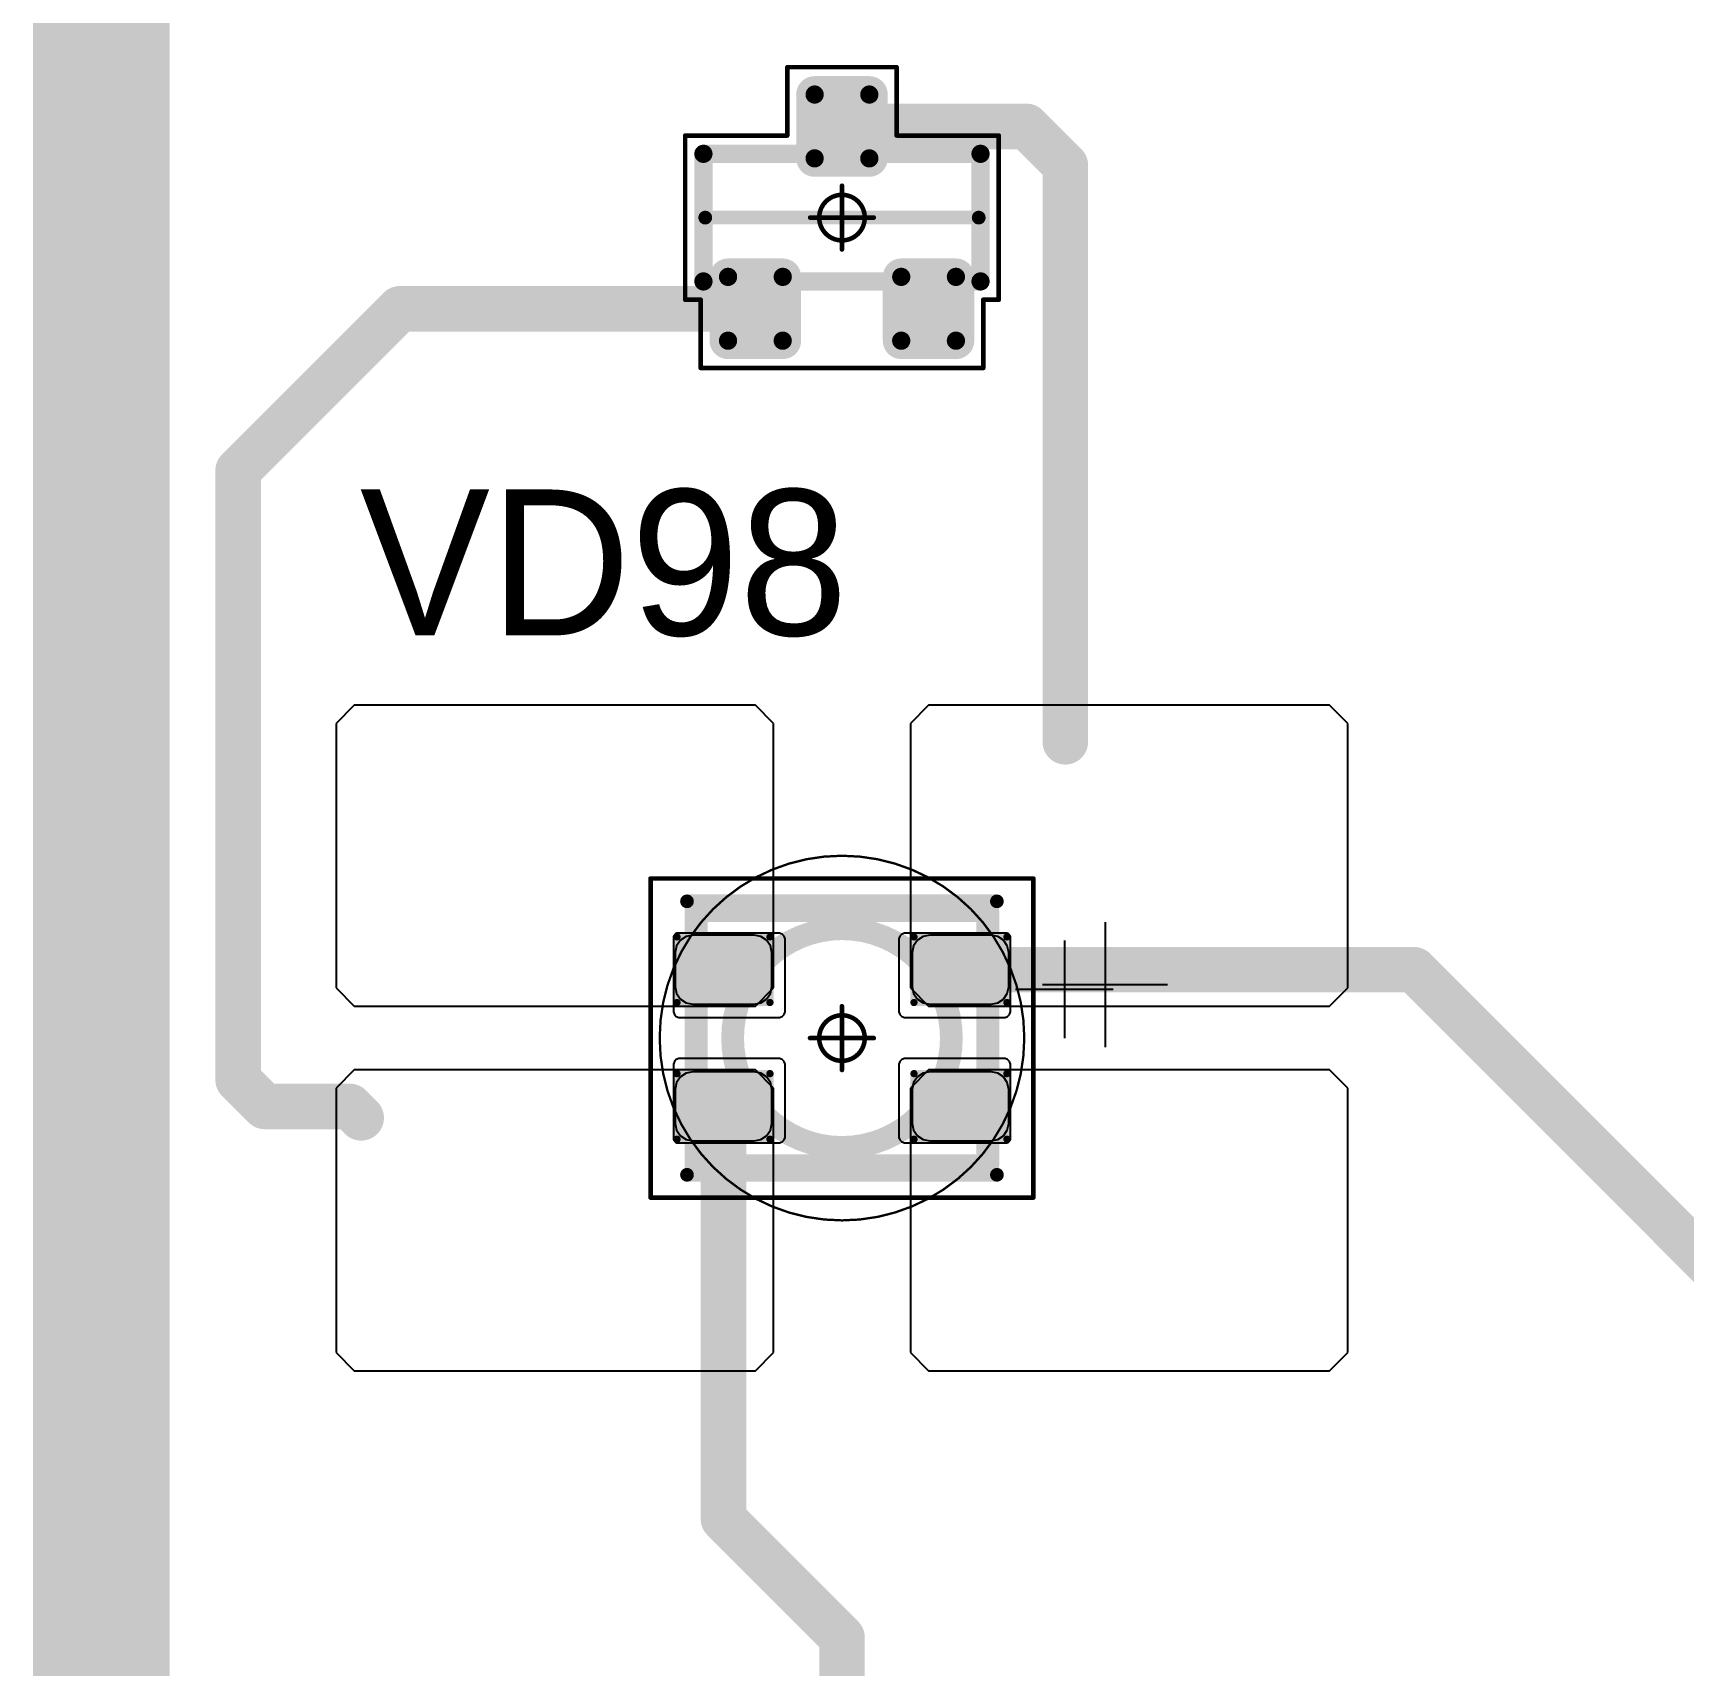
# Model space of a CAD drawing. Header units: millimetres. Extents: x 0 to 400, y 0 to 514.
# Drawn here: x 251.13 to 269.24, y 225.61 to 243.53 of the extents above; entities that cross this region are included whole.
import ezdxf

# ---------------------------------------------------------------- set-up
doc = ezdxf.new("R2010")
doc.units = ezdxf.units.MM
for name, color, linetype in [('Mechanical13', 56, 'Continuous'), ('Mechanical15', 56, 'Continuous'), ('Mechanical2', 216, 'Continuous'), ('TopLayer', 1, 'Continuous'), ('TopOverlay', 2, 'Continuous'), ('TopPaste', 8, 'Continuous'), ('TopSolder', 216, 'Continuous')]:
    doc.layers.add(name, color=color, linetype=linetype)

# ---------------------------------------------------------------- blocks, each defined once
blk = doc.blocks.new('SOT23_84')
at = {"layer": 'Mechanical13', "const_width": 0.2}
for points in [[(-0.7, 1.52), (0.7, 1.52)], [(-0.7, 1.52), (-0.7, -1.52)], [(0.7, 1.52), (0.7, -1.52)], [(-0.7, -1.52), (0.7, -1.52)]]:
    blk.add_lwpolyline(points, dxfattribs=at)
at = {"layer": 'Mechanical13', "const_width": 0.1}
for points in [[(-0.75, 1.52, 1), (-0.65, 1.52, 1)], [(-0.75, 1.52, 1), (-0.65, 1.52, 1)], [(0.65, 1.52, 1), (0.75, 1.52, 1)], [(0.65, 1.52, 1), (0.75, 1.52, 1)], [(-0.75, -1.52, 1), (-0.65, -1.52, 1)], [(-0.75, -1.52, 1), (-0.65, -1.52, 1)], [(0.65, -1.52, 1), (0.75, -1.52, 1)], [(0.65, -1.52, 1), (0.75, -1.52, 1)]]:
    blk.add_lwpolyline(points, format="xyb", close=True, dxfattribs=at)
at = {"layer": 'Mechanical15', "const_width": 0.05}
for points in [[(-0.9, 1.72), (-0.9, 1.55)], [(-0.9, 1.72), (0.9, 1.72)], [(0.9, 1.72), (0.9, 0.6)], [(-1.65, 1.55), (-1.65, -1.55)], [(-1.65, 1.55), (-0.9, 1.55)], [(0.9, 0.6), (1.65, 0.6)], [(1.65, 0.6), (1.65, -0.6)], [(0, 0.35), (0, -0.35)], [(-0.35, 0), (0.35, 0)], [(0.9, -0.6), (1.65, -0.6)], [(0.9, -0.6), (0.9, -1.72)], [(-1.65, -1.55), (-0.9, -1.55)], [(-0.9, -1.55), (-0.9, -1.72)], [(-0.9, -1.72), (0.9, -1.72)]]:
    blk.add_lwpolyline(points, dxfattribs=at)
at = {"layer": 'Mechanical15'}
for points, const_width in [([(-0.913, 1.72, 1), (-0.888, 1.72, 1)], 0.025), ([(-0.913, 1.72, 1), (-0.888, 1.72, 1)], 0.025), ([(0.888, 1.72, 1), (0.913, 1.72, 1)], 0.025), ([(0.888, 1.72, 1), (0.913, 1.72, 1)], 0.025), ([(-1.662, 1.55, 1), (-1.637, 1.55, 1)], 0.025), ([(-1.662, 1.55, 1), (-1.637, 1.55, 1)], 0.025), ([(-0.913, 1.55, 1), (-0.888, 1.55, 1)], 0.025), ([(-0.913, 1.55, 1), (-0.888, 1.55, 1)], 0.025), ([(0.888, 0.6, 1), (0.913, 0.6, 1)], 0.025), ([(0.888, 0.6, 1), (0.913, 0.6, 1)], 0.025), ([(1.637, 0.6, 1), (1.662, 0.6, 1)], 0.025), ([(1.637, 0.6, 1), (1.662, 0.6, 1)], 0.025), ([(-0.012, 0.35, 1), (0.012, 0.35, 1)], 0.025), ([(0.25, 0, 1), (-0.25, 0, 1)], 0.05), ([(-0.362, 0, 1), (-0.337, 0, 1)], 0.025), ([(-0.262, 0, 1), (-0.238, 0, 1)], 0.025), ([(0.238, 0, 1), (0.262, 0, 1)], 0.025), ([(0.337, 0, 1), (0.362, 0, 1)], 0.025), ([(-0.012, -0.35, 1), (0.012, -0.35, 1)], 0.025), ([(0.888, -0.6, 1), (0.913, -0.6, 1)], 0.025), ([(0.888, -0.6, 1), (0.913, -0.6, 1)], 0.025), ([(1.637, -0.6, 1), (1.662, -0.6, 1)], 0.025), ([(1.637, -0.6, 1), (1.662, -0.6, 1)], 0.025), ([(-1.662, -1.55, 1), (-1.637, -1.55, 1)], 0.025), ([(-1.662, -1.55, 1), (-1.637, -1.55, 1)], 0.025), ([(-0.913, -1.55, 1), (-0.888, -1.55, 1)], 0.025), ([(-0.913, -1.55, 1), (-0.888, -1.55, 1)], 0.025), ([(-0.913, -1.72, 1), (-0.888, -1.72, 1)], 0.025), ([(-0.913, -1.72, 1), (-0.888, -1.72, 1)], 0.025), ([(0.888, -1.72, 1), (0.913, -1.72, 1)], 0.025), ([(0.888, -1.72, 1), (0.913, -1.72, 1)], 0.025)]:
    blk.add_lwpolyline(points, format="xyb", close=True, dxfattribs=dict(at, const_width=const_width))
at = {"layer": 'TopLayer', "const_width": 0.1}
for points in [[(-1.4, 1.25, 1), (-1.3, 1.25, 1)], [(-0.7, 1.25, 1), (-0.6, 1.25, 1)], [(-1.4, 0.65, 1), (-1.3, 0.65, 1)], [(-0.7, 0.65, 1), (-0.6, 0.65, 1)], [(0.6, 0.3, 1), (0.7, 0.3, 1)], [(1.3, 0.3, 1), (1.4, 0.3, 1)], [(0.6, -0.3, 1), (0.7, -0.3, 1)], [(1.3, -0.3, 1), (1.4, -0.3, 1)], [(-1.4, -0.65, 1), (-1.3, -0.65, 1)], [(-0.7, -0.65, 1), (-0.6, -0.65, 1)], [(-1.4, -1.25, 1), (-1.3, -1.25, 1)], [(-0.7, -1.25, 1), (-0.6, -1.25, 1)]]:
    blk.add_lwpolyline(points, format="xyb", close=True, dxfattribs=at)
at = {"layer": 'TopLayer'}
for points in [[(-1.35, 1.35), (-1.35, 0.55), (-0.65, 1.35), (-0.65, 0.55)], [(-1.45, 1.25), (-1.45, 0.65), (-0.55, 1.25), (-0.55, 0.65)], [(0.65, 0.4), (0.65, -0.4), (1.35, 0.4), (1.35, -0.4)], [(0.55, 0.3), (0.55, -0.3), (1.45, 0.3), (1.45, -0.3)], [(-1.45, -0.65), (-1.45, -1.25), (-0.55, -0.65), (-0.55, -1.25)], [(-1.35, -0.55), (-1.35, -1.35), (-0.65, -0.55), (-0.65, -1.35)]]:
    blk.add_solid(points, dxfattribs=at)
at = {"layer": 'TopOverlay', "const_width": 0.15}
blk.add_lwpolyline([(0, 1.5), (0, -1.5)], dxfattribs=at)
at = {"layer": 'TopOverlay', "const_width": 0.075}
for points in [[(-0.038, 1.5, 1), (0.038, 1.5, 1)], [(-0.038, -1.5, 1), (0.038, -1.5, 1)]]:
    blk.add_lwpolyline(points, format="xyb", close=True, dxfattribs=at)
at = {"layer": 'TopPaste', "const_width": 0.075}
for points in [[(-1.387, 1.25, 1), (-1.313, 1.25, 1)], [(-0.687, 1.25, 1), (-0.613, 1.25, 1)], [(-1.387, 0.65, 1), (-1.313, 0.65, 1)], [(-0.687, 0.65, 1), (-0.613, 0.65, 1)], [(0.613, 0.3, 1), (0.687, 0.3, 1)], [(1.313, 0.3, 1), (1.387, 0.3, 1)], [(0.613, -0.3, 1), (0.687, -0.3, 1)], [(1.313, -0.3, 1), (1.387, -0.3, 1)], [(-1.387, -0.65, 1), (-1.313, -0.65, 1)], [(-0.687, -0.65, 1), (-0.613, -0.65, 1)], [(-1.387, -1.25, 1), (-1.313, -1.25, 1)], [(-0.687, -1.25, 1), (-0.613, -1.25, 1)]]:
    blk.add_lwpolyline(points, format="xyb", close=True, dxfattribs=at)
at = {"layer": 'TopPaste'}
for points in [[(-1.35, 1.325), (-1.35, 0.575), (-0.65, 1.325), (-0.65, 0.575)], [(-1.425, 1.25), (-1.425, 0.65), (-0.575, 1.25), (-0.575, 0.65)], [(0.65, 0.375), (0.65, -0.375), (1.35, 0.375), (1.35, -0.375)], [(0.575, 0.3), (0.575, -0.3), (1.425, 0.3), (1.425, -0.3)], [(-1.425, -0.65), (-1.425, -1.25), (-0.575, -0.65), (-0.575, -1.25)], [(-1.35, -0.575), (-1.35, -1.325), (-0.65, -0.575), (-0.65, -1.325)]]:
    blk.add_solid(points, dxfattribs=at)
at = {"layer": 'TopSolder', "const_width": 0.202}
for points in [[(-1.451, 1.25, 1), (-1.249, 1.25, 1)], [(-0.751, 1.25, 1), (-0.549, 1.25, 1)], [(-1.451, 0.65, 1), (-1.249, 0.65, 1)], [(-0.751, 0.65, 1), (-0.549, 0.65, 1)], [(0.549, 0.3, 1), (0.751, 0.3, 1)], [(1.249, 0.3, 1), (1.451, 0.3, 1)], [(0.549, -0.3, 1), (0.751, -0.3, 1)], [(1.249, -0.3, 1), (1.451, -0.3, 1)], [(-1.451, -0.65, 1), (-1.249, -0.65, 1)], [(-0.751, -0.65, 1), (-0.549, -0.65, 1)], [(-1.451, -1.25, 1), (-1.249, -1.25, 1)], [(-0.751, -1.25, 1), (-0.549, -1.25, 1)]]:
    blk.add_lwpolyline(points, format="xyb", close=True, dxfattribs=at)
at = {"layer": 'TopSolder'}
for points in [[(-1.35, 1.452), (-1.35, 0.448), (-0.65, 1.452), (-0.65, 0.448)], [(-1.552, 1.25), (-1.552, 0.65), (-0.448, 1.25), (-0.448, 0.65)], [(0.65, 0.502), (0.65, -0.502), (1.35, 0.502), (1.35, -0.502)], [(0.448, 0.3), (0.448, -0.3), (1.552, 0.3), (1.552, -0.3)], [(-1.35, -0.448), (-1.35, -1.452), (-0.65, -0.448), (-0.65, -1.452)], [(-1.552, -0.65), (-1.552, -1.25), (-0.448, -0.65), (-0.448, -1.25)]]:
    blk.add_solid(points, dxfattribs=at)
blk = doc.blocks.new('E65F_257')
at = {"layer": 'Mechanical13'}
for p, q in [((2.441, 1.071), (2.441, 0)), ((1.905, 0.536), (2.976, 0.536))]:
    blk.add_line(p, q, dxfattribs=at)
at = {"layer": 'Mechanical13', "const_width": 0.25}
for points in [[(-1.6, -1.4), (-1.6, 1.4)], [(-1.6, 1.4), (1.6, 1.4)], [(1.6, -1.4), (1.6, 1.4)], [(-1.6, -1.4), (1.6, -1.4)]]:
    blk.add_lwpolyline(points, dxfattribs=at)
at = {"layer": 'Mechanical13'}
for points, const_width in [([(-1.663, 1.4, 1), (-1.538, 1.4, 1)], 0.125), ([(-1.663, 1.4, 1), (-1.538, 1.4, 1)], 0.125), ([(1.537, 1.4, 1), (1.662, 1.4, 1)], 0.125), ([(1.537, 1.4, 1), (1.662, 1.4, 1)], 0.125), ([(1.2, 0, 1), (-1.2, 0, 1)], 0.25), ([(-1.263, 0, 1), (-1.138, 0, 1)], 0.125), ([(1.137, 0, 1), (1.262, 0, 1)], 0.125), ([(-1.663, -1.4, 1), (-1.538, -1.4, 1)], 0.125), ([(-1.663, -1.4, 1), (-1.538, -1.4, 1)], 0.125), ([(1.537, -1.4, 1), (1.662, -1.4, 1)], 0.125), ([(1.537, -1.4, 1), (1.662, -1.4, 1)], 0.125)]:
    blk.add_lwpolyline(points, format="xyb", close=True, dxfattribs=dict(at, const_width=const_width))
at = {"layer": 'Mechanical15', "const_width": 0.05}
for points in [[(-2.1, 1.75), (2.1, 1.75)], [(-2.1, -1.75), (-2.1, 1.75)], [(2.1, -1.75), (2.1, 1.75)], [(0, -0.35), (0, 0.35)], [(0, -0.35), (0, 0.35)], [(-0.35, 0), (0.35, 0)], [(-0.35, 0), (0.35, 0)], [(-2.1, -1.75), (2.1, -1.75)]]:
    blk.add_lwpolyline(points, dxfattribs=at)
at = {"layer": 'Mechanical15'}
for points, const_width in [([(-2.113, 1.75, 1), (-2.088, 1.75, 1)], 0.025), ([(-2.113, 1.75, 1), (-2.088, 1.75, 1)], 0.025), ([(2.087, 1.75, 1), (2.112, 1.75, 1)], 0.025), ([(2.087, 1.75, 1), (2.112, 1.75, 1)], 0.025), ([(-0.013, 0.35, 1), (0.012, 0.35, 1)], 0.025), ([(-0.013, 0.35, 1), (0.012, 0.35, 1)], 0.025), ([(0.25, 0, 1), (-0.25, 0, 1)], 0.05), ([(0.25, 0, 1), (-0.25, 0, 1)], 0.05), ([(-0.363, 0, 1), (-0.338, 0, 1)], 0.025), ([(-0.363, 0, 1), (-0.338, 0, 1)], 0.025), ([(-0.263, 0, 1), (-0.238, 0, 1)], 0.025), ([(-0.263, 0, 1), (-0.238, 0, 1)], 0.025), ([(0.237, 0, 1), (0.262, 0, 1)], 0.025), ([(0.237, 0, 1), (0.262, 0, 1)], 0.025), ([(0.337, 0, 1), (0.362, 0, 1)], 0.025), ([(0.337, 0, 1), (0.362, 0, 1)], 0.025), ([(-0.013, -0.35, 1), (0.012, -0.35, 1)], 0.025), ([(-0.013, -0.35, 1), (0.012, -0.35, 1)], 0.025), ([(-2.113, -1.75, 1), (-2.088, -1.75, 1)], 0.025), ([(-2.113, -1.75, 1), (-2.088, -1.75, 1)], 0.025), ([(2.087, -1.75, 1), (2.112, -1.75, 1)], 0.025), ([(2.087, -1.75, 1), (2.112, -1.75, 1)], 0.025)]:
    blk.add_lwpolyline(points, format="xyb", close=True, dxfattribs=dict(at, const_width=const_width))
at = {"layer": 'TopLayer'}
for p, q in [((-5.35, 3.65), (-5.55, 3.45)), ((-0.95, 3.65), (-5.35, 3.65)), ((-5.35, 3.65), (-5.35, 3.65)), ((-0.75, 3.45), (-0.95, 3.65)), ((0.95, 3.65), (0.75, 3.45)), ((5.35, 3.65), (0.95, 3.65)), ((0.95, 3.65), (0.95, 3.65)), ((5.55, 3.45), (5.35, 3.65)), ((-5.55, 3.45), (-5.55, 3.45)), ((-5.55, 3.45), (-5.55, 0.55)), ((-0.75, 0.55), (-0.75, 3.45)), ((0.75, 3.45), (0.75, 3.45)), ((0.75, 3.45), (0.75, 0.55)), ((5.55, 0.55), (5.55, 3.45)), ((-5.55, 0.55), (-5.35, 0.35)), ((-0.95, 0.35), (-0.75, 0.55)), ((0.75, 0.55), (0.95, 0.35)), ((5.35, 0.35), (5.55, 0.55)), ((-5.35, 0.35), (-0.95, 0.35)), ((0.95, 0.35), (5.35, 0.35)), ((-5.35, -0.35), (-5.55, -0.55)), ((-0.95, -0.35), (-5.35, -0.35)), ((-5.35, -0.35), (-5.35, -0.35)), ((-0.75, -0.55), (-0.95, -0.35)), ((0.95, -0.35), (0.75, -0.55)), ((5.35, -0.35), (0.95, -0.35)), ((0.95, -0.35), (0.95, -0.35)), ((5.55, -0.55), (5.35, -0.35)), ((-5.55, -0.55), (-5.55, -0.55)), ((-5.55, -0.55), (-5.55, -3.45)), ((-0.75, -3.45), (-0.75, -0.55)), ((0.75, -0.55), (0.75, -0.55)), ((0.75, -0.55), (0.75, -3.45)), ((5.55, -3.45), (5.55, -0.55)), ((-5.55, -3.45), (-5.35, -3.65)), ((-0.95, -3.65), (-0.75, -3.45)), ((0.75, -3.45), (0.95, -3.65)), ((5.35, -3.65), (5.55, -3.45)), ((-5.35, -3.65), (-0.95, -3.65)), ((0.95, -3.65), (5.35, -3.65))]:
    blk.add_line(p, q, dxfattribs=at)
at = {"layer": 'TopLayer', "const_width": 0.04}
for points in [[(-1.83, 1.11, 1), (-1.79, 1.11, 1)], [(-0.81, 1.11, 1), (-0.77, 1.11, 1)], [(0.77, 1.11, 1), (0.81, 1.11, 1)], [(1.79, 1.11, 1), (1.83, 1.11, 1)], [(-1.83, 0.39, 1), (-1.79, 0.39, 1)], [(-0.81, 0.39, 1), (-0.77, 0.39, 1)], [(0.77, 0.39, 1), (0.81, 0.39, 1)], [(1.79, 0.39, 1), (1.83, 0.39, 1)], [(-1.83, -0.39, 1), (-1.79, -0.39, 1)], [(-0.81, -0.39, 1), (-0.77, -0.39, 1)], [(0.77, -0.39, 1), (0.81, -0.39, 1)], [(1.79, -0.39, 1), (1.83, -0.39, 1)], [(-1.83, -1.11, 1), (-1.79, -1.11, 1)], [(-0.81, -1.11, 1), (-0.77, -1.11, 1)], [(0.77, -1.11, 1), (0.81, -1.11, 1)], [(1.79, -1.11, 1), (1.83, -1.11, 1)]]:
    blk.add_lwpolyline(points, format="xyb", close=True, dxfattribs=at)
at = {"layer": 'TopLayer'}
for points in [[(-1.85, 1.11), (-1.85, 0.39), (-0.75, 1.11), (-0.75, 0.39)], [(-1.81, 1.15), (-1.81, 0.35), (-0.79, 1.15), (-0.79, 0.35)], [(0.75, 1.11), (0.75, 0.39), (1.85, 1.11), (1.85, 0.39)], [(0.79, 1.15), (0.79, 0.35), (1.81, 1.15), (1.81, 0.35)], [(-1.81, -0.35), (-1.81, -1.15), (-0.79, -0.35), (-0.79, -1.15)], [(0.79, -0.35), (0.79, -1.15), (1.81, -0.35), (1.81, -1.15)], [(-1.85, -0.39), (-1.85, -1.11), (-0.75, -0.39), (-0.75, -1.11)], [(0.75, -0.39), (0.75, -1.11), (1.85, -0.39), (1.85, -1.11)]]:
    blk.add_solid(points, dxfattribs=at)
at = {"layer": 'TopOverlay'}
for p, q in [((2.886, 1.271), (2.886, -0.1)), ((2.2, 0.586), (3.571, 0.586))]:
    blk.add_line(p, q, dxfattribs=at)
at = {"layer": 'TopOverlay', "const_width": 0.15}
for points in [[(-1.7, 1.5), (1.7, 1.5)], [(-1.7, -1.5), (1.7, -1.5)]]:
    blk.add_lwpolyline(points, dxfattribs=at)
at = {"layer": 'TopOverlay', "const_width": 0.075}
for points in [[(-1.738, 1.5, 1), (-1.663, 1.5, 1)], [(1.662, 1.5, 1), (1.737, 1.5, 1)], [(-1.738, -1.5, 1), (-1.663, -1.5, 1)], [(1.662, -1.5, 1), (1.737, -1.5, 1)]]:
    blk.add_lwpolyline(points, format="xyb", close=True, dxfattribs=at)
at = {"layer": 'TopPaste'}
for p, q in [((-1.711, 1.114), (-1.773, 1.073)), ((-1.638, 1.129), (-1.711, 1.114)), ((-0.963, 1.129), (-1.638, 1.129)), ((-0.889, 1.114), (-0.963, 1.129)), ((-0.827, 1.073), (-0.889, 1.114)), ((0.889, 1.114), (0.827, 1.073)), ((0.962, 1.129), (0.889, 1.114)), ((1.637, 1.129), (0.962, 1.129)), ((1.711, 1.114), (1.637, 1.129)), ((1.773, 1.073), (1.711, 1.114)), ((-1.814, 1.011), (-1.829, 0.938)), ((-1.829, 0.938), (-1.829, 0.563)), ((-1.773, 1.073), (-1.814, 1.011)), ((-0.786, 1.011), (-0.827, 1.073)), ((-0.771, 0.938), (-0.786, 1.011)), ((-0.771, 0.563), (-0.771, 0.938)), ((0.786, 1.011), (0.771, 0.938)), ((0.771, 0.938), (0.771, 0.563)), ((0.827, 1.073), (0.786, 1.011)), ((1.814, 1.011), (1.773, 1.073)), ((1.829, 0.938), (1.814, 1.011)), ((1.829, 0.563), (1.829, 0.938)), ((-1.829, 0.563), (-1.814, 0.489)), ((-0.786, 0.489), (-0.771, 0.563)), ((0.771, 0.563), (0.786, 0.489)), ((1.814, 0.489), (1.829, 0.563)), ((-1.814, 0.489), (-1.773, 0.427)), ((-1.773, 0.427), (-1.711, 0.386)), ((-1.711, 0.386), (-1.638, 0.371)), ((-1.638, 0.371), (-0.963, 0.371)), ((-0.963, 0.371), (-0.889, 0.386)), ((-0.889, 0.386), (-0.827, 0.427)), ((-0.827, 0.427), (-0.786, 0.489)), ((0.786, 0.489), (0.827, 0.427)), ((0.827, 0.427), (0.889, 0.386)), ((0.889, 0.386), (0.962, 0.371)), ((0.962, 0.371), (1.637, 0.371)), ((1.637, 0.371), (1.711, 0.386)), ((1.711, 0.386), (1.773, 0.427)), ((1.773, 0.427), (1.814, 0.489)), ((-1.814, -0.489), (-1.829, -0.563)), ((-1.773, -0.427), (-1.814, -0.489)), ((-1.711, -0.386), (-1.773, -0.427)), ((-1.638, -0.371), (-1.711, -0.386)), ((-0.963, -0.371), (-1.638, -0.371)), ((-0.889, -0.386), (-0.963, -0.371)), ((-0.827, -0.427), (-0.889, -0.386)), ((-0.786, -0.489), (-0.827, -0.427)), ((-0.771, -0.563), (-0.786, -0.489)), ((0.786, -0.489), (0.771, -0.563)), ((0.827, -0.427), (0.786, -0.489)), ((0.889, -0.386), (0.827, -0.427)), ((0.962, -0.371), (0.889, -0.386)), ((1.637, -0.371), (0.962, -0.371)), ((1.711, -0.386), (1.637, -0.371)), ((1.773, -0.427), (1.711, -0.386)), ((1.814, -0.489), (1.773, -0.427)), ((1.829, -0.563), (1.814, -0.489)), ((-1.829, -0.563), (-1.829, -0.938)), ((-0.771, -0.938), (-0.771, -0.563)), ((0.771, -0.563), (0.771, -0.938)), ((1.829, -0.938), (1.829, -0.563)), ((-1.829, -0.938), (-1.814, -1.011)), ((-1.814, -1.011), (-1.773, -1.073)), ((-1.773, -1.073), (-1.711, -1.114)), ((-0.889, -1.114), (-0.827, -1.073)), ((-0.827, -1.073), (-0.786, -1.011)), ((-0.786, -1.011), (-0.771, -0.938)), ((0.771, -0.938), (0.786, -1.011)), ((0.786, -1.011), (0.827, -1.073)), ((0.827, -1.073), (0.889, -1.114)), ((1.711, -1.114), (1.773, -1.073)), ((1.773, -1.073), (1.814, -1.011)), ((1.814, -1.011), (1.829, -0.938)), ((-1.711, -1.114), (-1.638, -1.129)), ((-1.638, -1.129), (-0.963, -1.129)), ((-0.963, -1.129), (-0.889, -1.114)), ((0.889, -1.114), (0.962, -1.129)), ((0.962, -1.129), (1.637, -1.129)), ((1.637, -1.129), (1.711, -1.114))]:
    blk.add_line(p, q, dxfattribs=at)
at = {"layer": 'TopSolder'}
for p, q in [((-1.842, 1.129), (-1.85, 1.111)), ((-1.85, 1.111), (-1.85, 1.101)), ((-1.85, 1.101), (-1.85, 1.101)), ((-1.85, 1.101), (-1.85, 0.301)), ((-1.828, 1.143), (-1.842, 1.129)), ((-1.81, 1.151), (-1.828, 1.143)), ((-1.8, 1.151), (-1.81, 1.151)), ((-0.7, 1.151), (-1.8, 1.151)), ((-0.685, 1.151), (-0.7, 1.151)), ((-0.7, 1.151), (-0.7, 1.151)), ((-0.658, 1.139), (-0.685, 1.151)), ((-0.636, 1.118), (-0.658, 1.139)), ((-0.625, 1.09), (-0.636, 1.118)), ((-0.625, 1.076), (-0.625, 1.09)), ((0.636, 1.118), (0.625, 1.09)), ((0.625, 1.09), (0.625, 1.076)), ((0.657, 1.139), (0.636, 1.118)), ((0.685, 1.151), (0.657, 1.139)), ((0.7, 1.151), (0.685, 1.151)), ((1.8, 1.151), (0.7, 1.151)), ((1.81, 1.151), (1.8, 1.151)), ((1.8, 1.151), (1.8, 1.151)), ((1.828, 1.143), (1.81, 1.151)), ((1.842, 1.129), (1.828, 1.143)), ((1.85, 1.111), (1.842, 1.129)), ((1.85, 1.101), (1.85, 1.111)), ((1.85, 0.301), (1.85, 1.101)), ((-0.625, 0.301), (-0.625, 1.076)), ((0.625, 1.076), (0.625, 1.076)), ((0.625, 1.076), (0.625, 0.301)), ((-1.85, 0.301), (-1.85, 0.286)), ((-1.85, 0.286), (-1.839, 0.258)), ((-1.839, 0.258), (-1.818, 0.237)), ((-1.818, 0.237), (-1.79, 0.226)), ((-1.79, 0.226), (-1.775, 0.226)), ((-1.775, 0.226), (-1.775, 0.226)), ((-1.775, 0.226), (-0.7, 0.226)), ((-0.7, 0.226), (-0.685, 0.226)), ((-0.685, 0.226), (-0.658, 0.237)), ((-0.658, 0.237), (-0.636, 0.258)), ((-0.636, 0.258), (-0.625, 0.286)), ((-0.625, 0.286), (-0.625, 0.301)), ((-0.625, 0.301), (-0.625, 0.301)), ((0.625, 0.301), (0.625, 0.286)), ((0.625, 0.286), (0.636, 0.258)), ((0.636, 0.258), (0.657, 0.237)), ((0.657, 0.237), (0.685, 0.226)), ((0.685, 0.226), (0.7, 0.226)), ((0.7, 0.226), (0.7, 0.226)), ((0.7, 0.226), (1.775, 0.226)), ((1.775, 0.226), (1.79, 0.226)), ((1.79, 0.226), (1.817, 0.237)), ((1.817, 0.237), (1.839, 0.258)), ((1.839, 0.258), (1.85, 0.286)), ((1.85, 0.286), (1.85, 0.301)), ((1.85, 0.301), (1.85, 0.301)), ((-1.839, -0.257), (-1.85, -0.285)), ((-1.85, -0.285), (-1.85, -0.299)), ((-1.85, -0.299), (-1.85, -0.299)), ((-1.85, -0.299), (-1.85, -1.099)), ((-1.818, -0.236), (-1.839, -0.257)), ((-1.79, -0.224), (-1.818, -0.236)), ((-1.775, -0.224), (-1.79, -0.224)), ((-0.7, -0.224), (-1.775, -0.224)), ((-0.685, -0.224), (-0.7, -0.224)), ((-0.7, -0.224), (-0.7, -0.224)), ((-0.658, -0.236), (-0.685, -0.224)), ((-0.636, -0.257), (-0.658, -0.236)), ((-0.625, -0.285), (-0.636, -0.257)), ((-0.625, -0.299), (-0.625, -0.285)), ((-0.625, -1.074), (-0.625, -0.299)), ((0.636, -0.257), (0.625, -0.285)), ((0.625, -0.285), (0.625, -0.299)), ((0.625, -0.299), (0.625, -0.299)), ((0.625, -0.299), (0.625, -1.074)), ((0.657, -0.236), (0.636, -0.257)), ((0.685, -0.224), (0.657, -0.236)), ((0.7, -0.224), (0.685, -0.224)), ((1.775, -0.224), (0.7, -0.224)), ((1.79, -0.224), (1.775, -0.224)), ((1.775, -0.224), (1.775, -0.224)), ((1.817, -0.236), (1.79, -0.224)), ((1.839, -0.257), (1.817, -0.236)), ((1.85, -0.285), (1.839, -0.257)), ((1.85, -0.299), (1.85, -0.285)), ((1.85, -1.099), (1.85, -0.299)), ((-0.625, -1.089), (-0.625, -1.074)), ((-0.625, -1.074), (-0.625, -1.074)), ((0.625, -1.074), (0.625, -1.089)), ((-1.85, -1.099), (-1.85, -1.109)), ((-1.85, -1.109), (-1.842, -1.128)), ((-1.842, -1.128), (-1.828, -1.142)), ((-1.828, -1.142), (-1.81, -1.149)), ((-1.81, -1.149), (-1.8, -1.149)), ((-1.8, -1.149), (-0.7, -1.149)), ((-1.8, -1.149), (-1.8, -1.149)), ((-0.7, -1.149), (-0.685, -1.149)), ((-0.685, -1.149), (-0.658, -1.138)), ((-0.658, -1.138), (-0.636, -1.117)), ((-0.636, -1.117), (-0.625, -1.089)), ((0.625, -1.089), (0.636, -1.117)), ((0.636, -1.117), (0.657, -1.138)), ((0.657, -1.138), (0.685, -1.149)), ((0.685, -1.149), (0.7, -1.149)), ((0.7, -1.149), (1.8, -1.149)), ((0.7, -1.149), (0.7, -1.149)), ((1.8, -1.149), (1.81, -1.149)), ((1.81, -1.149), (1.828, -1.142)), ((1.828, -1.142), (1.842, -1.128)), ((1.842, -1.128), (1.85, -1.109)), ((1.85, -1.109), (1.85, -1.099)), ((1.85, -1.099), (1.85, -1.099))]:
    blk.add_line(p, q, dxfattribs=at)

msp = doc.modelspace()

# ---------------------------------------------------------------- linework, layer by layer
at = {"layer": 'Mechanical2'}
for points, const_width in [([(262, 232.5, 1), (258, 232.5, 1)], 0.0254), ([(260, 234.5, 1), (260, 234.5, 1)], 0.0005), ([(257.994, 232.5, 1), (258.006, 232.5, 1)], 0.0127), ([(258, 232.5, 1), (258, 232.5, 1)], 0.0005), ([(261.994, 232.5, 1), (262.006, 232.5, 1)], 0.0127), ([(262, 232.5, 1), (262, 232.5, 1)], 0.0005), ([(260, 230.5, 1), (260, 230.5, 1)], 0.0005)]:
    msp.add_lwpolyline(points, format="xyb", close=True, dxfattribs=dict(at, const_width=const_width))
at = {"layer": 'Mechanical2', "const_width": 0.001}
for points in [[(260, 230.5), (260, 234.5)], [(258, 232.5), (262, 232.5)]]:
    msp.add_lwpolyline(points, dxfattribs=at)
at = {"layer": 'TopLayer'}
for points, const_width in [([(251.875, 185.5), (251.875, 245.352)], 1.5), ([(260, 242.5), (262.025, 242.5)], 0.5), ([(262.025, 242.5), (262.45, 242.075)], 0.5), ([(262.45, 235.75), (262.45, 242.075)], 0.5), ([(253.375, 238.725), (255.15, 240.5)], 0.5), ([(255.15, 240.5), (259.05, 240.5)], 0.5), ([(253.375, 232.043), (253.375, 238.725)], 0.5), ([(261.3, 233.25), (266.275, 233.25)], 0.5), ([(266.275, 233.25), (271.475, 228.05)], 0.5), ([(253.375, 232.043), (253.668, 231.75)], 0.5), ([(253.668, 231.75), (254.6, 231.75)], 0.5), ([(254.6, 231.75), (254.725, 231.625)], 0.5), ([(258.7, 227.225), (258.7, 231.75)], 0.5), ([(258.7, 227.225), (260, 225.925)], 0.5), ([(260, 222.5), (260, 225.925)], 0.5)]:
    msp.add_lwpolyline(points, dxfattribs=dict(at, const_width=const_width))
at = {"layer": 'TopLayer', "const_width": 0.25}
for points in [[(259.875, 242.5, 1), (260.125, 242.5, 1)], [(261.9, 242.5, 1), (262.15, 242.5, 1)], [(261.9, 242.5, 1), (262.15, 242.5, 1)], [(262.325, 242.075, 1), (262.575, 242.075, 1)], [(262.325, 242.075, 1), (262.575, 242.075, 1)], [(255.025, 240.5, 1), (255.275, 240.5, 1)], [(255.025, 240.5, 1), (255.275, 240.5, 1)], [(258.925, 240.5, 1), (259.175, 240.5, 1)], [(253.25, 238.725, 1), (253.5, 238.725, 1)], [(253.25, 238.725, 1), (253.5, 238.725, 1)], [(262.325, 235.75, 1), (262.575, 235.75, 1)], [(261.175, 233.25, 1), (261.425, 233.25, 1)], [(266.15, 233.25, 1), (266.4, 233.25, 1)], [(266.15, 233.25, 1), (266.4, 233.25, 1)], [(253.25, 232.043, 1), (253.5, 232.043, 1)], [(253.25, 232.043, 1), (253.5, 232.043, 1)], [(253.543, 231.75, 1), (253.793, 231.75, 1)], [(253.543, 231.75, 1), (253.793, 231.75, 1)], [(254.475, 231.75, 1), (254.725, 231.75, 1)], [(254.475, 231.75, 1), (254.725, 231.75, 1)], [(254.6, 231.625, 1), (254.85, 231.625, 1)], [(258.575, 231.75, 1), (258.825, 231.75, 1)], [(258.575, 227.225, 1), (258.825, 227.225, 1)], [(258.575, 227.225, 1), (258.825, 227.225, 1)], [(259.875, 225.925, 1), (260.125, 225.925, 1)], [(259.875, 225.925, 1), (260.125, 225.925, 1)]]:
    msp.add_lwpolyline(points, format="xyb", close=True, dxfattribs=at)

# ---------------------------------------------------------------- block references
for name, p, rotation in [('SOT23_84', (260, 241.5), 90), ('E65F_257', (260, 232.5), 360)]:
    msp.add_blockref(name, p, dxfattribs=dict(rotation=rotation))

# ---------------------------------------------------------------- texts
at = {"layer": 'TopOverlay'}
msp.add_text('VD98', height=1.6, dxfattribs=at).set_placement((254.711, 236.918))

doc.saveas('drawing.dxf')
